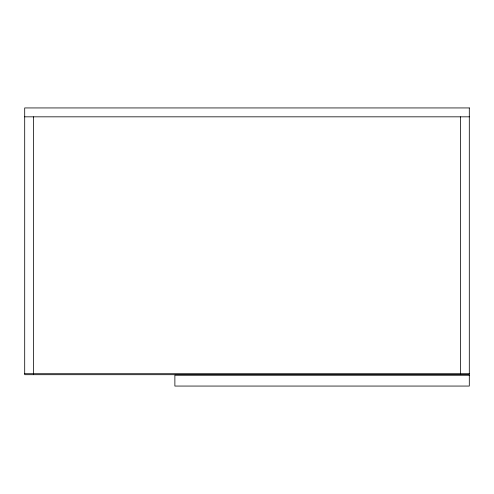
<?xml version="1.0" encoding="UTF-8"?>
<svg xmlns="http://www.w3.org/2000/svg" width="494" height="494" viewBox="0 0 494 494"><rect width="100%" height="100%" fill="white"/><g stroke="black" fill="none" stroke-linecap="round" stroke-linejoin="round"><path stroke-width="0.74" d="M24.7 116.831L469.3 116.831M24.7 373.711L469.3 373.711M460.408 116.831L460.408 374.699M33.592 116.831L33.592 374.699M469.3 107.939L24.7 107.939L24.7 374.699L469.3 374.699L469.3 107.939M469.3 375.193L174.876 375.193L174.876 386.061L469.3 386.061L469.3 375.193"/></g></svg>
